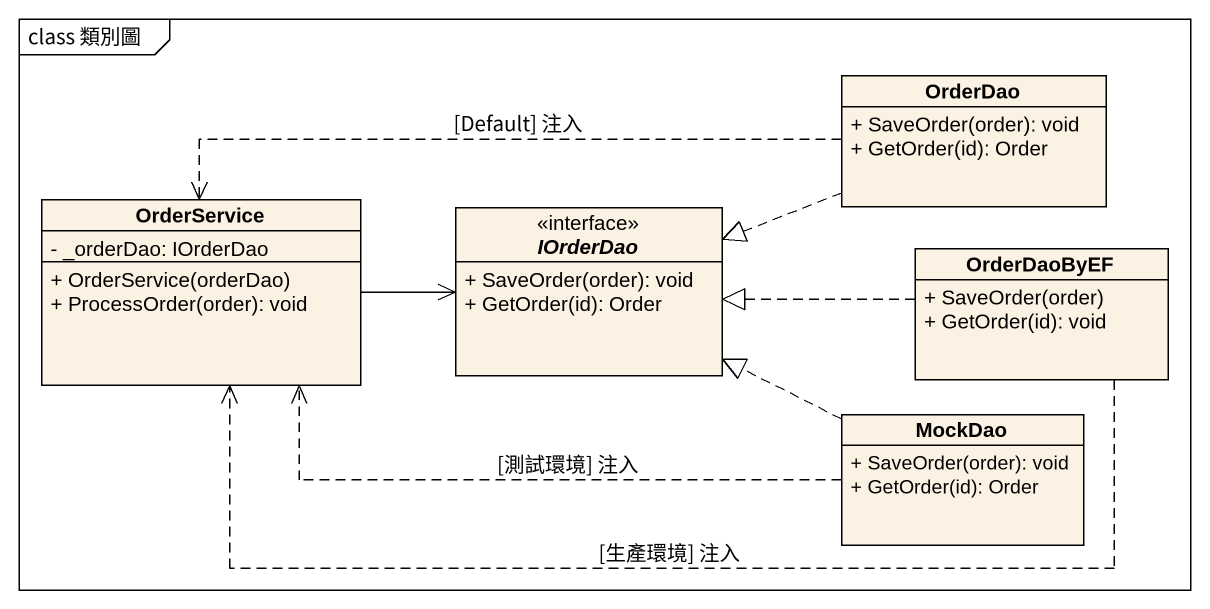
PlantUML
@startuml
mainframe class 類別圖
hide circle
hide empty members
skinparam classAttributeIconSize 0
class OrderDao {
  + SaveOrder(order): void
  + GetOrder(id): Order
}
class OrderService {
  - _orderDao: IOrderDao
  + OrderService(orderDao)
  + ProcessOrder(order): void
}
interface IOrderDao {
  + SaveOrder(order): void
  + GetOrder(id): Order
}
class OrderDaoByEF {
  + SaveOrder(order)
  + GetOrder(id): void
}
class MockDao {
  + SaveOrder(order): void
  + GetOrder(id): Order
}
OrderDao .left.> OrderService : [Default] 注入
OrderDao .left.|> IOrderDao
OrderService -right-> IOrderDao
OrderDaoByEF .left.> OrderService : [生產環境] 注入
OrderDaoByEF .left.|> IOrderDao
MockDao .left.> OrderService : [測試環境] 注入
MockDao .left.|> IOrderDao
@enduml
